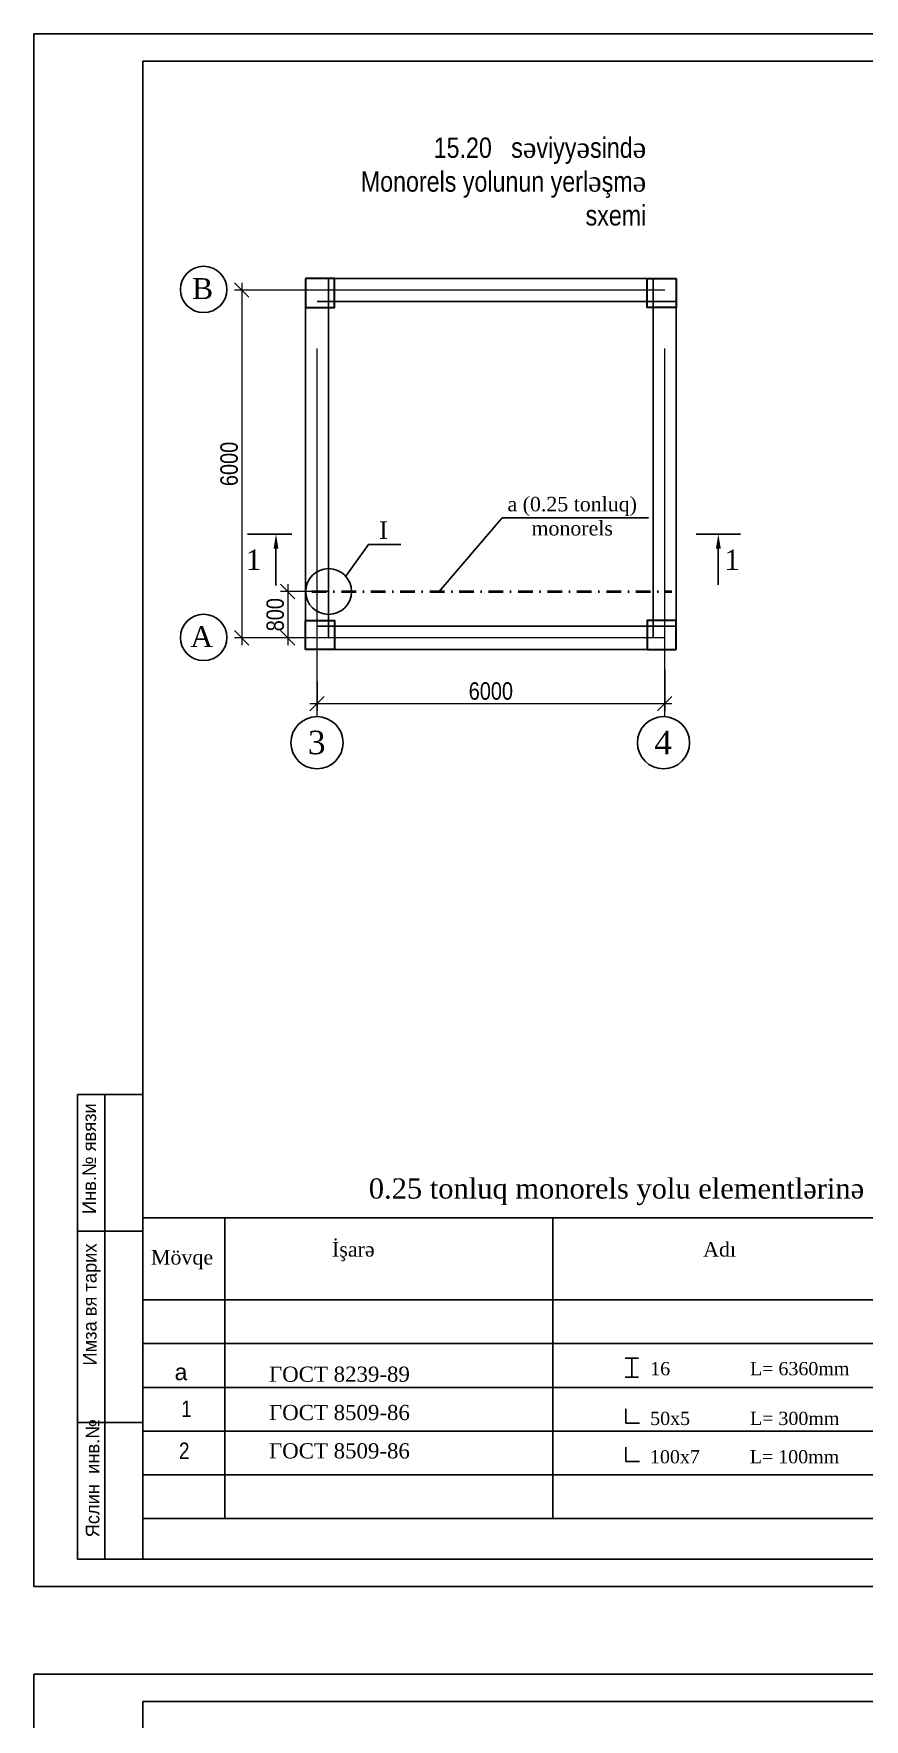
# Model space of a CAD drawing. Header units: millimetres. Extents: x -149347 to 251215, y -2929184 to -2541447.
# Drawn here: x 197257 to 211590, y -2610012 to -2580942 of the extents above; entities that cross this region are included whole.
import ezdxf

# ---------------------------------------------------------------- set-up
doc = ezdxf.new("R2010")
doc.units = ezdxf.units.MM
doc.linetypes.add('DASHDOT', pattern=[25.4, 12.7, -6.35, 0, -6.35])
doc.linetypes.add('осевая', pattern=[50.8, 31.75, -6.35, 6.35, -6.35])
for name, color, linetype, lineweight in [('A-Wall', 7, 'Continuous', 30), ('Layer3', 7, 'Continuous', 35), ('оси', 65, 'осевая', 9)]:
    doc.layers.add(name, color=color, linetype=linetype, lineweight=lineweight)
doc.styles.add('A3_Times_AzLat', font='A3TI(LA).TTF')
doc.styles.add('CP_ATTR', font='A3TI(LA).TTF')
doc.styles.add('RomanS', font='times.ttf', dxfattribs={"height": 300})
doc.styles.get("Standard").update_dxf_attribs({"font": 'times.ttf'})
doc.styles.add('style1', font='A3TI(LA).TTF', dxfattribs={"height": 400})
doc.styles.add('style6', font='ARIALN.TTF', dxfattribs={"height": 300})
doc.styles.add('Times New Roman', font='times.ttf')
doc.dimstyles.new('DIM_100', dxfattribs={"dimscale": 100, "dimtxt": 250, "dimasz": 2.5, "dimexe": 1.25, "dimexo": 0.625, "dimtad": 1, "dimdec": 0, "dimtxsty": 'style1', "dimblk": 'OBLIQUE', "dimcen": 2.5, "dimdle": 1.25, "dimclrd": 251, "dimclre": 251, "dimaunit": 1, "dimadec": 3, "dimazin": 0, "dimtfac": 1, "dimtdec": 0, "dimtmove": 1, "dimatfit": 3, "dimfxl": 1.25, "dimlwd": 5, "dimlwe": 5, "dimarcsym": 0})

# ---------------------------------------------------------------- blocks, each defined once
blk = doc.blocks.new('mekteb')
at = {"color": 0, "lineweight": 25}
for p, q in [((99643, -1821466), (139843, -1821466)), ((99643, -1849866), (99643, -1821466)), ((139843, -1849866), (99643, -1849866))]:
    blk.add_line(p, q, dxfattribs=at)
at = {"color": 0, "lineweight": 25, "ltscale": 15}
for p, q in [((101643, -1849366), (101643, -1821966)), ((139343, -1821966), (101643, -1821966)), ((101643, -1849366), (139343, -1849366))]:
    blk.add_line(p, q, dxfattribs=at)
at = {"lineweight": 25, "ltscale": 0.25}
for p, q in [((100443, -1849366), (100443, -1840866)), ((100943, -1849367), (100943, -1840866))]:
    blk.add_line(p, q, dxfattribs=at)
at = {"lineweight": 25}
for p, q in [((101643, -1840866), (100443, -1840866)), ((101645, -1843366), (100445, -1843366)), ((101645, -1846866), (100445, -1846866)), ((101643, -1849366), (100443, -1849366))]:
    blk.add_line(p, q, dxfattribs=at)
at = {"lineweight": 25, "char_height": 250.01, "width": 5960.07, "attachment_point": 1, "rotation": 90, "style": 'CP_ATTR'}
for s, insert in [('\\pt3143;Инв.№ явязи', (100535, -1843053)), ('\\pt3143;Имза вя тарих', (100544, -1845823)), ('\\pt3143;Яслин  инв.№', (100595, -1848965))]:
    blk.add_mtext(s, dxfattribs=dict(at, insert=insert))
blk = doc.blocks.new('_Oblique')
at = {"color": 0, "linetype": 'ByBlock', "lineweight": -2}
blk.add_line((-0.5, -0.5), (0.5, 0.5), dxfattribs=at)
blk = doc.blocks.new('*D1084')
at = {"color": 251, "lineweight": 5, "ltscale": 50, "transparency": 16777216}
for p, q in [((201875, -2585362), (200721, -2585362)), ((201889, -2591362), (200721, -2591362))]:
    blk.add_line(p, q, dxfattribs=at)
at = {"color": 251, "linetype": 'ByBlock', "lineweight": 5, "ltscale": 50, "transparency": 16777216}
blk.add_line((200846, -2585237), (200846, -2591487), dxfattribs=at)
at = {"layer": 'Defpoints', "color": 0, "lineweight": 15, "ltscale": 50, "transparency": 16777216}
for p in [(201937, -2585362), (200846, -2591362), (201951, -2591362)]:
    blk.add_point(p, dxfattribs=at)
at = {"color": 251, "lineweight": 5, "ltscale": 50, "transparency": 16777216, "xscale": 250, "yscale": 250, "zscale": 250}
for p, rotation in [((200846, -2585362), 90), ((200846, -2591362), 270)]:
    blk.add_blockref('_Oblique', p, dxfattribs=dict(at, rotation=rotation))
at = {"color": 0, "lineweight": 15, "ltscale": 50, "transparency": 16777216, "insert": (200630, -2588362), "char_height": 300, "attachment_point": 5, "rotation": 90, "style": 'style6'}
blk.add_mtext('6000', dxfattribs=at)
blk = doc.blocks.new('*D1085')
at = {"color": 251, "linetype": 'ByBlock', "lineweight": 5, "ltscale": 50, "transparency": 16777216}
blk.add_line((201641, -2590437), (201641, -2591487), dxfattribs=at)
at = {"color": 251, "lineweight": 5, "ltscale": 50, "transparency": 16777216}
for p, q in [((202327, -2590562), (201516, -2590562)), ((202331, -2591362), (201516, -2591362))]:
    blk.add_line(p, q, dxfattribs=at)
at = {"layer": 'Defpoints', "color": 0, "lineweight": 15, "ltscale": 50, "transparency": 16777216}
for p in [(202389, -2590562), (201641, -2591362), (202394, -2591362)]:
    blk.add_point(p, dxfattribs=at)
at = {"color": 251, "lineweight": 5, "ltscale": 50, "transparency": 16777216, "xscale": 250, "yscale": 250, "zscale": 250}
for p, rotation in [((201641, -2590562), 90), ((201641, -2591362), 270)]:
    blk.add_blockref('_Oblique', p, dxfattribs=dict(at, rotation=rotation))
at = {"color": 0, "lineweight": 15, "ltscale": 50, "transparency": 16777216, "insert": (201425, -2590962), "char_height": 300, "attachment_point": 5, "rotation": 90, "style": 'style6'}
blk.add_mtext('800', dxfattribs=at)
blk = doc.blocks.new('*D1086')
at = {"color": 251, "lineweight": 5, "ltscale": 50, "transparency": 16777216}
for p, q in [((202146, -2592112), (202146, -2592621)), ((208146, -2591915), (208146, -2592621))]:
    blk.add_line(p, q, dxfattribs=at)
at = {"color": 251, "linetype": 'ByBlock', "lineweight": 5, "ltscale": 50, "transparency": 16777216}
blk.add_line((202021, -2592496), (208271, -2592496), dxfattribs=at)
at = {"layer": 'Defpoints', "color": 0, "lineweight": 15, "ltscale": 50, "transparency": 16777216}
for p in [(208146, -2591852), (202146, -2592050), (208146, -2592496)]:
    blk.add_point(p, dxfattribs=at)
at = {"color": 251, "lineweight": 5, "ltscale": 50, "transparency": 16777216, "xscale": 250, "yscale": 250, "zscale": 250, "rotation": 180}
blk.add_blockref('_Oblique', (202146, -2592496), dxfattribs=at)
at = {"color": 251, "lineweight": 5, "ltscale": 50, "transparency": 16777216, "xscale": 250, "yscale": 250, "zscale": 250}
blk.add_blockref('_Oblique', (208146, -2592496), dxfattribs=at)
at = {"color": 0, "lineweight": 15, "ltscale": 50, "transparency": 16777216, "insert": (205146, -2592280), "char_height": 300, "attachment_point": 5, "style": 'style6'}
blk.add_mtext('6000', dxfattribs=at)

msp = doc.modelspace()

# ---------------------------------------------------------------- linework, layer by layer
at = {"color": 0, "ltscale": 15}
for p, q in [((201945.96501, -2591362.31904), (201945.96501, -2585162.31904)), ((202145.96501, -2585162.31904), (208345.96501, -2585162.31904)), ((202345.96501, -2591362.31904), (202345.96501, -2585162.31904)), ((207945.96501, -2591362.31904), (207945.96501, -2585162.31904)), ((208345.96501, -2591362.31904), (208345.96501, -2585162.31904)), ((202145.96501, -2585562.31904), (208345.96501, -2585562.31904)), ((202145.96501, -2591162.31904), (208345.96501, -2591162.31904)), ((202145.96501, -2591562.31904), (208345.96501, -2591562.31904))]:
    msp.add_line(p, q, dxfattribs=at)
at = {"color": 0}
for p, q in [((200944.40536, -2589570.1899), (201712.4166, -2589570.1899)), ((208687.18615, -2589570.1899), (209455.19738, -2589570.1899)), ((201435.89645, -2589820.1899), (201435.89645, -2590460.70039)), ((209071.19177, -2589820.1899), (209071.19177, -2590446.89127)), ((207464.02553, -2603781.24812), (207691.78408, -2603781.24812)), ((207577.90481, -2603781.24812), (207577.90481, -2604111.03425)), ((207464.02553, -2604111.03425), (207691.78408, -2604111.03425)), ((207472.24842, -2604660.37994), (207472.24842, -2604906.20894)), ((207472.24842, -2604906.20894), (207708.07472, -2604906.20894)), ((207472.24842, -2605321.4), (207472.24842, -2605567.229)), ((207472.24842, -2605567.229), (207708.07472, -2605567.229))]:
    msp.add_line(p, q, dxfattribs=at)
for p, q in [((199142.92022, -2601364.59171), (216588.83981, -2601364.59171)), ((199142.92022, -2601364.59171), (199142.92022, -2606551.21646)), ((200557.45424, -2601364.59171), (200557.45424, -2606551.21646)), ((206215.59032, -2601364.59171), (206215.59032, -2606551.21646)), ((199142.92022, -2602779.12574), (216588.83981, -2602779.12574)), ((199142.92022, -2603533.54388), (216588.83981, -2603533.54388)), ((199142.92022, -2604287.96202), (216588.83981, -2604287.96202)), ((199142.92022, -2604287.96202), (216588.83981, -2604287.96202)), ((199142.92022, -2605042.38017), (216588.83981, -2605042.38017)), ((199142.92022, -2605796.79831), (216588.83981, -2605796.79831)), ((199142.92022, -2606551.21646), (216588.83981, -2606551.21646))]:
    msp.add_line(p, q)
at = {"color": 0, "lineweight": 30}
for points in [[(201945.96501, -2585162.31904), (201945.96501, -2585662.31904), (202445.96501, -2585662.31904), (202445.96501, -2585162.31904)], [(208345.96501, -2585162.31904), (208345.96501, -2585662.31904), (207845.96501, -2585662.31904), (207845.96501, -2585162.31904)], [(201945.96501, -2591562.31904), (201945.96501, -2591062.31904), (202445.96501, -2591062.31904), (202445.96501, -2591562.31904)], [(208345.96501, -2591562.31904), (208345.96501, -2591062.31904), (207845.96501, -2591062.31904), (207845.96501, -2591562.31904)]]:
    msp.add_lwpolyline(points, close=True, dxfattribs=at)
at = {"color": 0}
for points in [[(205341.73929, -2589290.57734), (204256.3773, -2590562.31904)], [(205341.73929, -2589290.57734), (207865.38044, -2589290.57734), (207865.38044, -2589290.57734)], [(202641.69044, -2590299.84808), (203034.47499, -2589751.31368), (203590.37145, -2589751.31368)]]:
    msp.add_lwpolyline(points, dxfattribs=at)
for centre, radius in [((200189.90285, -2585352.04638), 400), ((202345.96501, -2590562.31904), 395.40426), ((200189.88174, -2591354.10091), 400), ((202145.96501, -2593169.73733), 450), ((208125.18619, -2593170.12608), 450)]:
    msp.add_circle(centre, radius, dxfattribs=at)
for points in [[(201396.62793, -2589820.1899), (201479.96126, -2589820.1899), (201438.2946, -2589570.1899)], [(209029.5251, -2589820.1899), (209112.85843, -2589820.1899), (209071.19177, -2589570.1899)]]:
    msp.add_solid(points, dxfattribs=at)
at = {"layer": 'оси', "color": 0, "linetype": 'DASHDOT', "ltscale": 500}
for p, q in [((208145.96501, -2592720.55803), (208145.96501, -2584231.21746)), ((202145.96501, -2592719.69414), (202145.96501, -2584423.40147)), ((208145.96501, -2585362.31904), (200589.79731, -2585362.31904)), ((208145.96501, -2591362.31904), (200589.79731, -2591362.31904))]:
    msp.add_line(p, q, dxfattribs=at)
at = {"layer": 'оси', "color": 0, "linetype": 'DASHDOT', "lineweight": 40, "ltscale": 20}
msp.add_line((202057.83929, -2590562.31904), (208266.96945, -2590562.31904), dxfattribs=at)

# ---------------------------------------------------------------- block references
at = {"lineweight": 15, "xscale": 0.9430204144289575, "yscale": 0.9430204144289575, "zscale": 0.9430204144289575}
for p in [(103291.31865, -863262.44434), (103291.31865, -891552.33714)]:
    msp.add_blockref('mekteb', p, dxfattribs=at)

# ---------------------------------------------------------------- texts
at = {"color": 0}
for s, insert, char_height, width, attachment_point, style in [('{\\fArial Narrow|b0|i0|c238|p34;15.20   s\\fTimes New Roman|b0|i0|c238|p18;ə\\fArial Narrow|b0|i0|c238|p34;viyy\\fTimes New Roman|b0|i0|c238|p18;ə\\fArial Narrow|b0|i0|c238|p34;sind\\fTimes New Roman|b0|i0|c238|p18;ə\\fArial Narrow|b0|i0|c238|p34; Monorels yolunun yerl\\fTimes New Roman|b0|i0|c238|p18;ə\\fArial Narrow|b0|i0|c238|p34;şm\\fTimes New Roman|b0|i0|c238|p18;ə\\fArial Narrow|b0|i0|c238|p34; sxemi}', (207827.74804, -2582732.66124), 350, 5398.6031329, 3, 'style6'), ('{\\fTimes New Roman|b0|i0|c238|p18;I}', (203219.34602, -2589353.53813), 300, 128.0882386, 1, 'RomanS'), ('{\\fTimes New Roman|b0|i0|c238|p18;0.25 tonluq monorels yolu elementlərinə spesifikasiya}', (203039.61103, -2600683.43743), 348.3599928, 13515.1857929, 1, 'RomanS'), ('ГОСТ{\\fTimes New Roman|b0|i0|c238|p18; 8239-89}', (201316.85147, -2603929.49609), 261.2699946, 6251.4682279, 1, 'Times New Roman'), ('{\\fTimes New Roman|b0|i0|c238|p18;                     16               \\fTimes New Roman|b0|i0|c0|p18; \\fTimes New Roman|b0|i0|c238|p18;L\\fTimes New Roman|b0|i0|c204|p18;= \\fTimes New Roman|b0|i0|c238|p18;6360mm}', (206086.88558, -2603850.35953), 228.05191847, 7501.7618735, 1, 'A3_Times_AzLat'), ('ГОСТ{\\fTimes New Roman|b0|i0|c238|p18; 8509-86}', (201316.85147, -2604590.51614), 261.2699946, 6251.4682279, 1, 'Times New Roman'), ('{\\fTimes New Roman|b0|i0|c238|p18;                     50x5            L\\fTimes New Roman|b0|i0|c204|p18;= \\fTimes New Roman|b0|i0|c238|p18;300mm}', (206086.88558, -2604708.7006), 228.05191847, 7501.7618735, 1, 'A3_Times_AzLat'), ('ГОСТ{\\fTimes New Roman|b0|i0|c238|p18; 8509-86}', (201316.85147, -2605251.53619), 261.2699946, 6251.4682279, 1, 'Times New Roman'), ('{\\fTimes New Roman|b0|i0|c238|p18;                     100x7          L\\fTimes New Roman|b0|i0|c204|p18;= \\fTimes New Roman|b0|i0|c238|p18;100mm}', (206083.10223, -2605369.67026), 228.05191847, 7501.7618735, 1, 'A3_Times_AzLat')]:
    msp.add_mtext(s, dxfattribs=dict(at, insert=insert, char_height=char_height, width=width, attachment_point=attachment_point, style=style))
for s, insert, char_height, attachment_point in [('{\\fTimes New Roman|b0|i0|c238|p18;B}', (200352.99868, -2585518.74628), 360, 9), ('{\\fTimes New Roman|b0|i0|c0|p18;1}', (201183.65465, -2590189.47606), 350, 9), ('{\\fTimes New Roman|b0|i0|c0|p18;1}', (209440.65999, -2590189.47606), 350, 9), ('{\\fTimes New Roman|b0|i0|c238|p18;A}', (200352.97757, -2591520.80081), 360, 9), ('3', (202293.01475, -2592962.60462), 405, 3), ('4', (208272.23593, -2592962.99337), 405, 3)]:
    msp.add_mtext_dynamic_manual_height_columns(s, width=1224.3844735, gutter_width=1, heights=[0], dxfattribs=dict(at, insert=insert, char_height=char_height, attachment_point=attachment_point))
at = {"lineweight": 9, "char_height": 250.8191948, "width": 6129.4022367, "attachment_point": 1, "style": 'style6'}
for s, insert in [('{\\fTimes New Roman|b0|i0|c238|p18;İşarə}', (202404.18657, -2601781.34241)), ('{\\fTimes New Roman|b0|i0|c238|p18;Adı}', (208809.25456, -2601781.34241)), ('{\\fTimes New Roman|b0|i0|c238|p18;Mövqe}', (199280.03901, -2601919.52102))]:
    msp.add_mtext(s, dxfattribs=dict(at, insert=insert))
at = {"layer": 'A-Wall', "color": 0, "char_height": 282.9068041, "width": 17557.7662737, "attachment_point": 2, "style": 'style6'}
for s, insert in [('{\\fArial|b0|i0|c238|p34;a}', (199798.39604, -2603880.50613)), ('  {\\fArial Narrow|b0|i0|c238|p34;1}  {\\fTimes New Roman|b0|i0|c0|p18; }', (199801.84941, -2604516.14732)), ('{\\fArial Narrow|b0|i0|c238|p34;2}  {\\fTimes New Roman|b0|i0|c0|p18; }', (199854.53169, -2605239.48789))]:
    msp.add_mtext(s, dxfattribs=dict(at, insert=insert))
at = {"layer": 'Layer3', "ltscale": 0.01, "insert": (206549.70811, -2589264.34562), "char_height": 250, "attachment_point": 5, "style": 'RomanS'}
msp.add_mtext('{\\fTimes New Roman|b0|i0|c238|p18;a (0.25 tonluq)\\Pmonorels}', dxfattribs=at)

# ---------------------------------------------------------------- dimensions: what is measured, and where the dimension line sits
at = {"color": 231, "lineweight": 15, "ltscale": 50}
for base, p1, p2, angle, picture, middle in [((200845.77973, -2591362.31904), (201937.01812, -2585362.31904), (201951.27034, -2591362.31904), 270, '*D1084', (200630.10783, -2588362.31904)), ((201640.88547, -2591362.31904), (202389.34545, -2590562.31904), (202393.72739, -2591362.31904), 270, '*D1085', (201425.21358, -2590962.31904)), ((208145.96501, -2592495.8416), (202145.96501, -2592049.84869), (208145.96501, -2591852.36842), 180, '*D1086', (205145.96501, -2592280.1697))]:
    dim = msp.add_linear_dim(base=base, p1=p1, p2=p2, angle=angle, dimstyle='DIM_100', override={"dimtxsty": 'style6'}, dxfattribs=at)
    dim.commit()
    dim.dimension.update_dxf_attribs({"geometry": picture, "text_midpoint": middle})

doc.saveas('drawing.dxf')
